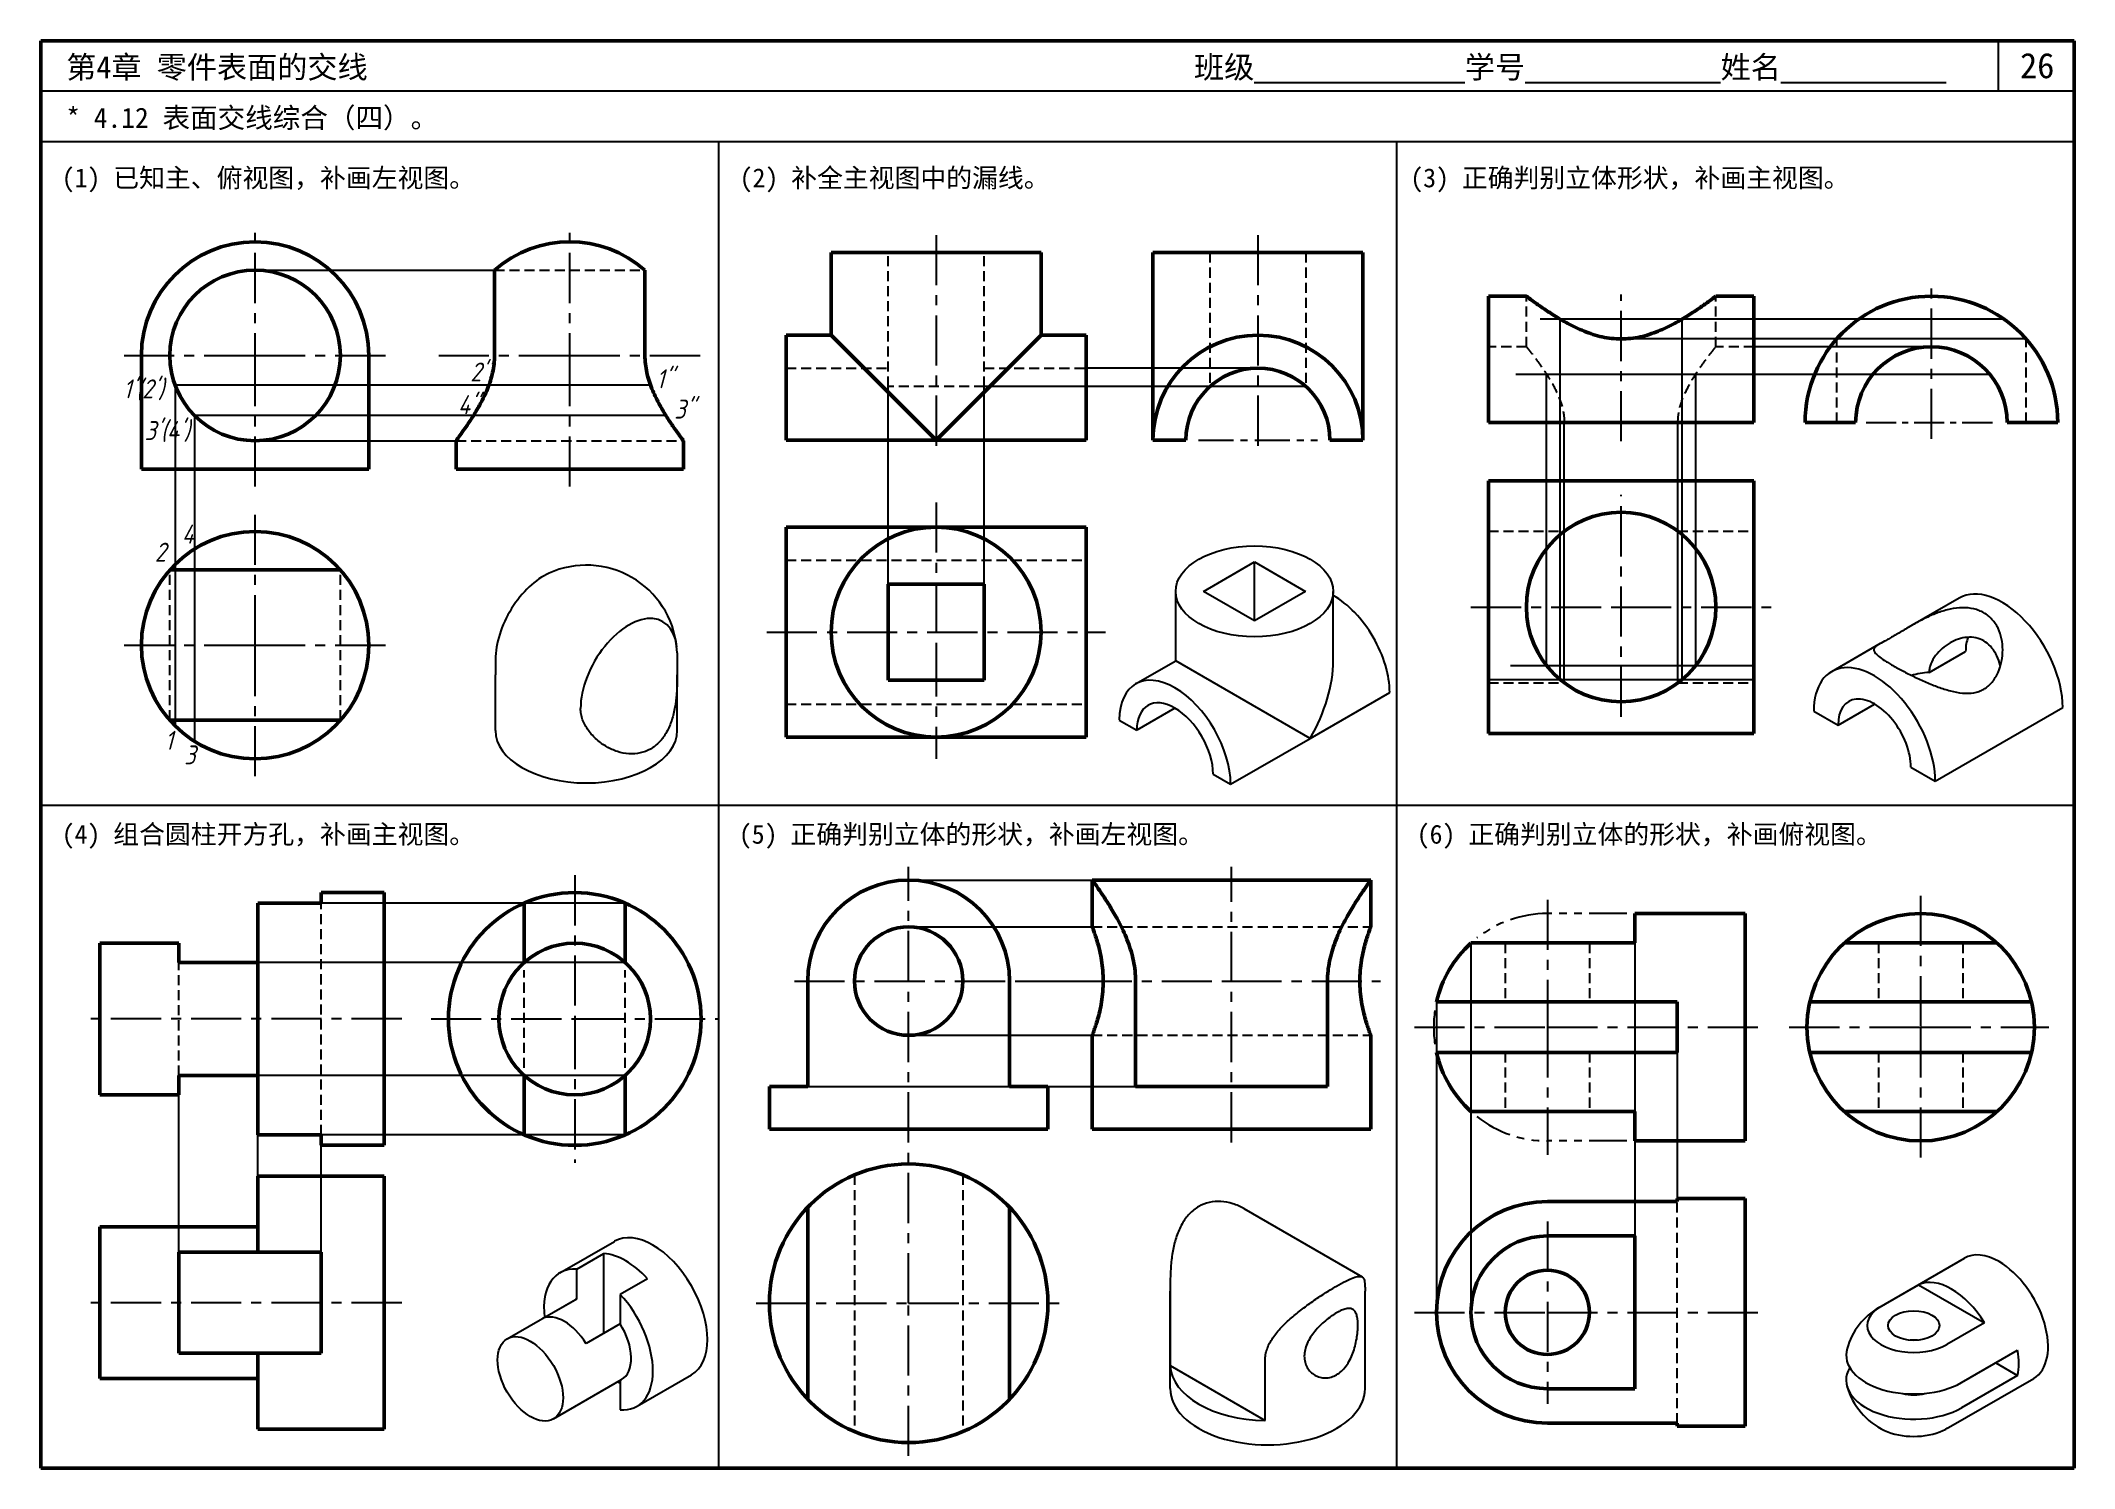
# Model space of a CAD drawing. Header units: millimetres. Extents: x 0 to 322, y 0 to 226.
import ezdxf

# ---------------------------------------------------------------- set-up
doc = ezdxf.new("R2010")
doc.units = ezdxf.units.MM
doc.header["$LTSCALE"] = 0.25
for name, pattern in [('CENTER', [50.8, 31.75, -6.35, 6.35, -6.35]), ('HIDDEN', [9.525, 6.35, -3.175]), ('PHANTOM', [63.5, 31.75, -6.35, 6.35, -6.35, 6.35, -6.35])]:
    doc.linetypes.add(name, pattern=pattern)
for name, color, linetype in [('三维示意层', 7, 'Continuous'), ('双点画线层', 7, 'PHANTOM'), ('点画线层', 7, 'CENTER'), ('答案', 1, 'Continuous'), ('虚线层', 7, 'HIDDEN'), ('辅助线层', 6, 'Continuous')]:
    doc.layers.add(name, color=color, linetype=linetype)
doc.layers.add('粗实线层', color=7, linetype='Continuous', lineweight=50)
doc.styles.get("Standard").update_dxf_attribs({"font": 'gbeitc.shx', "height": 4.5, "bigfont": 'gbcbig.shx'})
doc.styles.add('宋体', font='SimSun.ttf', dxfattribs={"height": 3.5})

msp = doc.modelspace()

# ---------------------------------------------------------------- linework, layer by layer
at = {"lineweight": 50}
for p, q in [((322, 226), (0, 226)), ((0, 226), (0, 0)), ((322, 0), (322, 226)), ((0, 0), (322, 0))]:
    msp.add_line(p, q, dxfattribs=at)
for p, q in [((310, 218), (310, 226)), ((322, 218), (0, 218)), ((322, 210), (0, 210)), ((107.33, 210), (107.33, 0)), ((214.67, 210), (214.67, 0)), ((78.77, 158.17), (88.77, 158.17)), ((0, 105), (322, 105))]:
    msp.add_line(p, q)
at = {"layer": '三维示意层'}
for p, q in [((184.13, 138.82), (192.19, 143.48)), ((192.19, 143.48), (200.25, 138.82)), ((192.19, 134.17), (192.19, 143.48)), ((179.72, 127.84), (179.72, 138.82)), ((192.19, 134.17), (184.13, 138.82)), ((200.25, 138.82), (192.19, 134.17)), ((204.66, 127.84), (204.66, 138.82)), ((303.76, 137.77), (296.06, 133.32)), ((291.25, 130.55), (283.56, 126.11)), ((299.02, 125.99), (304.79, 129.32)), ((71.99, 116.81), (71.99, 125.63)), ((100.79, 116.81), (100.79, 125.63)), ((173.36, 124.17), (179.72, 127.84)), ((201.01, 115.55), (179.72, 127.84)), ((201.01, 115.55), (213.61, 122.82)), ((179.6, 120.35), (173.55, 116.86)), ((280.74, 119.88), (284.59, 117.66)), ((284.59, 117.66), (290.36, 120.99)), ((299.98, 108.78), (320.17, 120.44)), ((170.78, 118.46), (173.55, 116.86)), ((188.41, 108.28), (201.01, 115.55)), ((185.64, 109.88), (188.41, 108.28)), ((296.13, 111), (299.98, 108.78)), ((190.49, 41.11), (209.23, 30.29)), ((82.22, 30.95), (90.84, 35.93)), ((84.87, 31.51), (89.18, 34)), ((89.18, 21.36), (89.18, 34)), ((291.09, 25.46), (304.59, 33.26)), ((84.87, 26.83), (84.87, 31.51)), ((96.08, 30.02), (91.77, 27.53)), ((291.37, 25.61), (297.34, 29.06)), ((297.34, 29.06), (307.77, 23.04)), ((73.87, 20.5), (84.66, 26.73)), ((79.48, 23.72), (84.87, 26.83)), ((91.77, 27.53), (91.77, 22.85)), ((178.83, 12.62), (178.83, 28.02)), ((178.84, 25.79), (178.84, 16.26)), ((209.7, 12.62), (209.7, 28.02)), ((91.77, 22.85), (86.38, 19.74)), ((307.77, 23.04), (301.8, 19.58)), ((178.84, 16.26), (193.88, 7.58)), ((193.88, 7.58), (193.88, 17.1)), ((304.15, 13.58), (313.01, 18.69)), ((309.56, 16.7), (313.01, 14.71)), ((81.19, 7.82), (91.98, 14.05)), ((91.77, 13.93), (91.77, 9.26)), ((94.42, 9.82), (103.04, 14.8)), ((302.07, 6.45), (315.57, 14.24)), ((313.01, 14.71), (304.15, 9.59))]:
    msp.add_line(p, q, dxfattribs=at)
for centre, radius, start, end in [((86.39, 128.57), 14.4, 5.895, 114.105), ((296.58, 15.96), 10.98, 120, 164.2068), ((296.58, 15.96), 10.98, 195.7932, 245.1238), ((296.58, 15.96), 10.98, 294.8762, 300)]:
    msp.add_arc(centre, radius, start, end, dxfattribs=at)
for centre, major_axis in [((192.19, 138.82), (12.47, 0)), ((296.58, 22.6), (4.07, 0)), ((77.53, 14.16), (-3.66, 6.34))]:
    msp.add_ellipse(centre, major_axis=major_axis, ratio=0.57735, dxfattribs=at)
for centre, major_axis, start_param, end_param in [((79.65, 132.46), (5.4, 9.35), 0.673352, 2.356194), ((310.56, 125.99), (6.8, -11.78), 0.785398, 3.141593), ((204.79, 127.91), (-6.23, 10.8), 3.926991, 5.512145), ((93.12, 124.68), (5.4, 9.35), 5.497787, 8.63938), ((310.56, 125.99), (4.08, -7.07), 3.546082, 3.926991), ((179.6, 113.37), (-6.23, 10.8), 3.926991, 7.068583), ((192.19, 120.64), (8.82, 15.27), 4.712389, 5.497787), ((290.36, 114.33), (6.8, -11.78), 0.785398, 3.926991), ((300.46, 120.16), (-10.2, 0), 4.854286, 5.140422), ((290.36, 114.33), (4.08, -7.07), 0.785398, 3.926991), ((179.6, 113.37), (-4.28, 7.4), 3.926991, 7.068583), ((86.39, 116.81), (14.4, 0), 3.141593, 6.283185), ((96.94, 25.37), (-6.1, 10.57), 3.141593, 6.283185), ((92.63, 22.88), (-6.1, 10.57), 5.086294, 5.90928), ((310.08, 23.75), (5.49, -9.51), 2.356194, 3.141593), ((310.08, 23.75), (5.49, -9.51), 0, 2.356194), ((88.32, 20.39), (-6.1, 10.57), 5.90928, 7.210521), ((302.56, 19.41), (5.49, -9.51), 1.61957, 3.092818), ((88.32, 20.39), (-3.66, 6.34), 6.227515, 6.283185), ((88.32, 20.39), (-6.1, 10.57), 2.767687, 5.086294), ((82.93, 17.27), (-3.66, 6.34), 4.768059, 6.227515), ((88.32, 20.39), (-3.66, 6.34), 3.141593, 4.768059), ((296.58, 22.6), (7.38, 0), 2.356194, 5.497787), ((296.58, 17.95), (-4.07, 0), 4.570489, 4.854289), ((194.27, 16.48), (-15.43, 0), 0.025333, 1.545463), ((296.58, 17.95), (-10.71, 0), 6.121315, 8.63938), ((305.44, 21.07), (5.49, -9.51), 0.561305, 1.009491), ((92.63, 22.88), (-6.1, 10.57), 2.214256, 2.256032), ((296.58, 13.96), (10.71, 0), 2.813404, 5.497787), ((194.27, 12.62), (-15.43, 0), 0, 3.141593), ((296.58, 13.96), (4.07, 0), 4.258197, 5.166581), ((296.58, 9.31), (-4.07, 0), 4.570489, 4.854289), ((296.58, 9.31), (-7.38, 0), 0.894157, 2.247436)]:
    msp.add_ellipse(centre, major_axis=major_axis, ratio=0.57735, start_param=start_param, end_param=end_param, dxfattribs=at)
for points, knots in [([(293.25, 131.67), (293.49, 131.81), (293.74, 131.96), (294.27, 132.27), (294.55, 132.43), (295.41, 132.94), (296.01, 133.3), (297.26, 134), (297.9, 134.34), (299.19, 134.96), (299.83, 135.23), (301.07, 135.68), (301.71, 135.87), (303, 136.15), (303.65, 136.23), (304.91, 136.24), (305.52, 136.18), (306.38, 135.98), (306.66, 135.89), (307.18, 135.68), (307.43, 135.56), (307.91, 135.29), (308.14, 135.13), (308.57, 134.79), (308.77, 134.6), (309.34, 133.98), (309.66, 133.5), (310.17, 132.46), (310.36, 131.9), (310.6, 130.74), (310.66, 130.15), (310.66, 128.98), (310.6, 128.37), (310.35, 127.15), (310.17, 126.55), (309.66, 125.42), (309.35, 124.89), (308.78, 124.22), (308.58, 124.01), (308.14, 123.64), (307.91, 123.48), (307.43, 123.2), (307.17, 123.08), (306.64, 122.89), (306.37, 122.82), (305.51, 122.68), (304.91, 122.67), (303.66, 122.79), (303.02, 122.92), (301.73, 123.25), (301.08, 123.46), (299.85, 123.9), (299.2, 124.16), (297.92, 124.71), (297.27, 125.01), (296.01, 125.62), (295.4, 125.93), (294.54, 126.38), (294.26, 126.53), (293.73, 126.82), (293.48, 126.96), (293.01, 127.24), (292.78, 127.37), (292.35, 127.63), (292.15, 127.76), (291.58, 128.13), (291.26, 128.36), (290.75, 128.78), (290.56, 128.96), (290.31, 129.29), (290.26, 129.44), (290.26, 129.71), (290.32, 129.84), (290.56, 130.11), (290.75, 130.24), (291.25, 130.55), (291.57, 130.73), (292.14, 131.04), (292.34, 131.15), (292.77, 131.4), (293, 131.53), (293.25, 131.67)], [0, 0, 0, 0, 1.510851, 1.510851, 3.021702, 3.021702, 6.043403, 6.043403, 9.065105, 9.065105, 12.086806, 12.086806, 15.044952, 15.044952, 18.003098, 18.003098, 20.961244, 20.961244, 22.440317, 22.440317, 23.91939, 23.91939, 25.398463, 25.398463, 26.877536, 26.877536, 29.835682, 29.835682, 32.793828, 32.793828, 35.751974, 35.751974, 38.773676, 38.773676, 41.795378, 41.795378, 44.817079, 44.817079, 46.32793, 46.32793, 47.838781, 47.838781, 49.349632, 49.349632, 50.860482, 50.860482, 53.882184, 53.882184, 56.903886, 56.903886, 59.925587, 59.925587, 62.883733, 62.883733, 65.841879, 65.841879, 68.800025, 68.800025, 70.279098, 70.279098, 71.758171, 71.758171, 73.237244, 73.237244, 74.716317, 74.716317, 77.674463, 77.674463, 80.632609, 80.632609, 83.590755, 83.590755, 86.612457, 86.612457, 89.634158, 89.634158, 92.65586, 92.65586, 94.166711, 94.166711, 95.677562, 95.677562, 95.677562, 95.677562]), ([(100.76, 129.09), (100.76, 128.79), (100.76, 128.48), (100.77, 127.83), (100.77, 127.49), (100.79, 126.43), (100.79, 125.69), (100.78, 124.18), (100.75, 123.41), (100.63, 121.9), (100.55, 121.16), (100.3, 119.79), (100.14, 119.1), (99.7, 117.77), (99.43, 117.14), (98.78, 115.97), (98.4, 115.44), (97.55, 114.54), (97.07, 114.16), (96.07, 113.58), (95.52, 113.37), (94.36, 113.11), (93.75, 113.07), (92.53, 113.15), (91.91, 113.28), (90.72, 113.66), (90.15, 113.93), (89.08, 114.54), (88.55, 114.92), (87.56, 115.79), (87.11, 116.29), (86.34, 117.34), (86.03, 117.91), (85.71, 118.79), (85.62, 119.08), (85.51, 119.68), (85.49, 119.98), (85.49, 120.27)], [0, 0, 0, 0, 1.359766, 1.359766, 2.719531, 2.719531, 5.439063, 5.439063, 8.158594, 8.158594, 10.878126, 10.878126, 13.540457, 13.540457, 16.202789, 16.202789, 18.86512, 18.86512, 21.527451, 21.527451, 24.189783, 24.189783, 26.852114, 26.852114, 29.514446, 29.514446, 32.176777, 32.176777, 34.896308, 34.896308, 37.61584, 37.61584, 40.335371, 40.335371, 41.695137, 41.695137, 43.054903, 43.054903, 43.054903, 43.054903]), ([(310.29, 126.99), (310.24, 127.16), (310.2, 127.33), (310, 128), (309.81, 128.49), (309.33, 129.38), (309.05, 129.78), (308.41, 130.48), (308.05, 130.76), (307.29, 131.21), (306.87, 131.37), (305.98, 131.56), (305.51, 131.58), (304.57, 131.51), (304.1, 131.41), (303.18, 131.1), (302.74, 130.9), (301.9, 130.41), (301.48, 130.12), (300.7, 129.44), (300.34, 129.06), (299.72, 128.24), (299.46, 127.8), (299.2, 127.13), (299.13, 126.9), (299.04, 126.44), (299.02, 126.22), (299.02, 125.99)], [11.441795, 11.441795, 11.441795, 11.441795, 12.227866, 12.227866, 14.612209, 14.612209, 16.996552, 16.996552, 19.380895, 19.380895, 21.765238, 21.765238, 24.149581, 24.149581, 26.533924, 26.533924, 28.918266, 28.918266, 31.379147, 31.379147, 33.840028, 33.840028, 36.300909, 36.300909, 37.531349, 37.531349, 38.761789, 38.761789, 38.761789, 38.761789]), ([(72.02, 128.05), (72.02, 127.75), (72.02, 127.47), (72.01, 126.94), (72, 126.7), (71.99, 126.16), (71.99, 125.88), (71.99, 125.63)], [-43.054903, -43.054903, -43.054903, -43.054903, -41.695137, -41.695137, -40.335371, -40.335371, -38.455104, -38.455104, -38.455104, -38.455104]), ([(190.49, 41.11), (190.49, 41.11), (190.49, 41.11), (189.95, 41.42), (189.36, 41.69), (188.14, 42.08), (187.51, 42.2), (186.26, 42.28), (185.63, 42.24), (184.44, 41.97), (183.87, 41.74), (182.84, 41.14), (182.34, 40.76), (181.45, 39.83), (181.06, 39.28), (180.37, 38.08), (180.09, 37.43), (179.62, 36.06), (179.44, 35.35), (179.17, 33.94), (179.06, 33.18), (178.92, 31.63), (178.88, 30.84), (178.84, 29.28), (178.83, 28.51), (178.84, 27.43), (178.84, 27.08), (178.84, 26.41), (178.84, 26.09), (178.84, 25.79)], [10.436198, 10.436198, 10.436198, 10.436198, 10.436201, 10.436201, 13.000116, 13.000116, 15.564031, 15.564031, 18.127947, 18.127947, 20.691862, 20.691862, 23.255777, 23.255777, 25.819692, 25.819692, 28.383607, 28.383607, 30.947523, 30.947523, 33.556573, 33.556573, 36.165623, 36.165623, 38.774673, 38.774673, 40.079198, 40.079198, 41.383724, 41.383724, 41.383724, 41.383724]), ([(193.88, 17.1), (193.88, 17.41), (193.9, 17.71), (194.01, 18.32), (194.09, 18.62), (194.41, 19.52), (194.72, 20.11), (195.49, 21.24), (195.95, 21.79), (196.95, 22.85), (197.5, 23.35), (198.58, 24.3), (199.17, 24.77), (200.39, 25.7), (201.02, 26.16), (202.28, 27.03), (202.9, 27.44), (204.09, 28.2), (204.66, 28.54), (205.7, 29.14), (206.19, 29.41), (207.08, 29.86), (207.48, 30.03), (208.16, 30.28), (208.45, 30.36), (208.91, 30.4), (209.09, 30.37), (209.37, 30.21), (209.47, 30.07), (209.61, 29.68), (209.65, 29.42), (209.69, 28.79), (209.7, 28.43), (209.7, 28.02)], [-41.383724, -41.383724, -41.383724, -41.383724, -40.079198, -40.079198, -38.774673, -38.774673, -36.165623, -36.165623, -33.556573, -33.556573, -30.947523, -30.947523, -28.383607, -28.383607, -25.819692, -25.819692, -23.255777, -23.255777, -20.691862, -20.691862, -18.127947, -18.127947, -15.564031, -15.564031, -13.000116, -13.000116, -10.436201, -10.436201, -7.827151, -7.827151, -5.2181, -5.2181, -2.876144, -2.876144, -2.876144, -2.876144]), ([(208.56, 22.66), (208.56, 22.35), (208.55, 22), (208.48, 21.28), (208.44, 20.9), (208.3, 20.12), (208.22, 19.73), (208.01, 18.95), (207.89, 18.58), (207.63, 17.87), (207.47, 17.51), (207.11, 16.83), (206.91, 16.5), (206.47, 15.9), (206.22, 15.63), (205.72, 15.16), (205.45, 14.97), (204.91, 14.66), (204.62, 14.53), (204.03, 14.36), (203.72, 14.32), (203.12, 14.31), (202.83, 14.35), (202.26, 14.51), (202, 14.62), (201.52, 14.9), (201.29, 15.07), (200.87, 15.48), (200.68, 15.72), (200.38, 16.25), (200.27, 16.53), (200.11, 17.13), (200.08, 17.45), (200.08, 18.07), (200.11, 18.4), (200.27, 19.07), (200.38, 19.41), (200.68, 20.09), (200.87, 20.43), (201.29, 21.08), (201.52, 21.39), (202, 21.98), (202.26, 22.27), (202.83, 22.84), (203.12, 23.11), (203.72, 23.62), (204.03, 23.85), (204.62, 24.27), (204.91, 24.46), (205.45, 24.77), (205.72, 24.9), (206.22, 25.12), (206.47, 25.2), (206.91, 25.29), (207.11, 25.31), (207.47, 25.28), (207.63, 25.23), (207.89, 25.07), (208.01, 24.96), (208.22, 24.67), (208.3, 24.49), (208.44, 24.06), (208.48, 23.81), (208.55, 23.27), (208.56, 22.97), (208.56, 22.66)], [0, 0, 0, 0, 1.334402, 1.334402, 2.668804, 2.668804, 4.003205, 4.003205, 5.337607, 5.337607, 6.670814, 6.670814, 8.004021, 8.004021, 9.337228, 9.337228, 10.670435, 10.670435, 12.003641, 12.003641, 13.336848, 13.336848, 14.670055, 14.670055, 16.003262, 16.003262, 17.337664, 17.337664, 18.672065, 18.672065, 20.006467, 20.006467, 21.340869, 21.340869, 22.675271, 22.675271, 24.009673, 24.009673, 25.344075, 25.344075, 26.678476, 26.678476, 28.011683, 28.011683, 29.34489, 29.34489, 30.678097, 30.678097, 32.011304, 32.011304, 33.34451, 33.34451, 34.677717, 34.677717, 36.010924, 36.010924, 37.344131, 37.344131, 38.678533, 38.678533, 40.012935, 40.012935, 41.347336, 41.347336, 42.681738, 42.681738, 42.681738, 42.681738])]:
    msp.add_open_spline(points, degree=3, knots=knots, dxfattribs=at)
at = {"layer": '双点画线层', "ltscale": 0.75}
for p, q in [((251.16, 87.82), (238.56, 87.82)), ((251.16, 51.82), (238.56, 51.82))]:
    msp.add_line(p, q, dxfattribs=at)
for start, end in [(90, 128.2571), (171.5406, 188.5135), (231.7429, 270)]:
    msp.add_arc((238.56, 69.82), 18, start, end, dxfattribs=at)
at = {"layer": '点画线层'}
for p, q in [((33.95, 171.76), (33.95, 196.92)), ((83.77, 171.76), (83.77, 196.92)), ((141.78, 195.22), (141.78, 160.31)), ((192.74, 195.22), (192.74, 160.31)), ((299.37, 162.96), (299.37, 188.1)), ((13.2, 176.17), (33.95, 176.17)), ((33.95, 176.17), (54.7, 176.17)), ((33.95, 155.42), (33.95, 176.17)), ((63.02, 176.17), (83.77, 176.17)), ((83.77, 176.17), (104.52, 176.17)), ((83.77, 155.42), (83.77, 176.17)), ((141.78, 152.89), (141.78, 130.1)), ((250.24, 118.96), (250.24, 154.08)), ((33.95, 130.31), (33.95, 151.06)), ((226.46, 136.34), (250.24, 136.34)), ((250.24, 136.34), (274.02, 136.34)), ((114.98, 132.37), (168.59, 132.37)), ((13.2, 130.31), (33.95, 130.31)), ((33.95, 130.31), (54.7, 130.31)), ((33.95, 109.56), (33.95, 130.31)), ((141.78, 130.1), (141.78, 112.34)), ((84.56, 93.88), (84.56, 71.13)), ((137.43, 77.13), (137.43, 95.21)), ((188.55, 51.6), (188.55, 95.21)), ((297.67, 90.63), (297.67, 69.82)), ((238.56, 90.01), (238.56, 69.82)), ((119.35, 77.13), (155.52, 77.13)), ((137.43, 51.6), (137.43, 77.13)), ((57.16, 71.13), (6.56, 71.13)), ((61.81, 71.13), (84.56, 71.13)), ((84.56, 71.13), (107.31, 71.13)), ((84.56, 71.13), (84.56, 48.38)), ((217.51, 69.82), (238.56, 69.82)), ((238.56, 69.82), (272.52, 69.82)), ((238.56, 69.82), (238.56, 49.62)), ((276.87, 69.82), (297.67, 69.82)), ((297.67, 69.82), (297.67, 49.22)), ((297.67, 69.82), (317.95, 69.82)), ((137.43, 26.13), (137.43, 50.28)), ((238.56, 39.08), (238.56, 10.21)), ((57.16, 26.22), (6.56, 26.22)), ((113.28, 26.13), (137.43, 26.13)), ((137.43, 1.98), (137.43, 26.13)), ((137.43, 26.13), (161.58, 26.13)), ((217.51, 24.69), (238.56, 24.69)), ((238.56, 24.69), (272.52, 24.69))]:
    msp.add_line(p, q, dxfattribs=at)
at = {"layer": '点画线层', "ltscale": 0.6}
msp.add_line((289.02, 165.55), (309.72, 165.55), dxfattribs=at)
at = {"layer": '点画线层', "ltscale": 0.7}
msp.add_line((183.33, 162.76), (202.16, 162.76), dxfattribs=at)
at = {"layer": '答案', "linetype": 'HIDDEN'}
for p, q in [((134.18, 171.26), (134.18, 192.45)), ((149.38, 171.26), (149.38, 192.45)), ((71.86, 189.67), (95.67, 189.67)), ((235.24, 177.55), (235.24, 185.55)), ((265.24, 177.55), (265.24, 185.55)), ((235.24, 177.55), (229.24, 177.55)), ((271.24, 177.55), (265.24, 177.55)), ((118.03, 174.16), (134.18, 174.16)), ((149.38, 174.16), (165.53, 174.16)), ((149.38, 171.26), (134.18, 171.26)), ((65.77, 162.67), (101.77, 162.67)), ((44.39, 52.8), (44.39, 89.46)), ((166.5, 85.71), (210.6, 85.71)), ((21.89, 62.19), (21.89, 80.08)), ((166.5, 68.56), (210.6, 68.56)), ((259.11, 7.14), (259.11, 42.24))]:
    msp.add_line(p, q, dxfattribs=at)
at = {"layer": '答案', "lineweight": 50}
for p, q in [((71.86, 189.67), (71.86, 176.17)), ((95.67, 176.17), (95.67, 189.67)), ((229.24, 165.55), (229.24, 185.55)), ((235.24, 185.55), (229.24, 185.55)), ((271.24, 185.55), (265.24, 185.55)), ((271.24, 165.55), (271.24, 185.55)), ((141.78, 162.76), (125.16, 179.39)), ((158.41, 179.39), (141.78, 162.76)), ((229.24, 165.55), (271.24, 165.55)), ((65.77, 158.17), (65.77, 162.67)), ((101.77, 158.17), (101.77, 162.67)), ((65.77, 158.17), (101.77, 158.17)), ((54.39, 91.13), (44.39, 91.13)), ((44.39, 89.46), (44.39, 91.13)), ((54.39, 51.13), (54.39, 91.13)), ((166.5, 85.71), (166.5, 93.11)), ((166.5, 93.11), (210.6, 93.11)), ((210.6, 85.71), (210.6, 93.11)), ((34.39, 52.8), (34.39, 89.46)), ((44.39, 89.46), (34.39, 89.46)), ((9.39, 59.13), (9.39, 83.13)), ((21.89, 83.13), (9.39, 83.13)), ((21.89, 80.08), (21.89, 83.13)), ((34.39, 80.08), (21.89, 80.08)), ((173.36, 77.13), (173.36, 60.46)), ((203.75, 60.46), (203.75, 77.13)), ((166.5, 53.7), (166.5, 68.56)), ((210.6, 53.7), (210.6, 68.56)), ((34.39, 62.19), (21.89, 62.19)), ((21.89, 62.19), (21.89, 59.13)), ((21.89, 59.13), (9.39, 59.13)), ((173.36, 60.46), (203.75, 60.46)), ((44.39, 52.8), (34.39, 52.8)), ((44.39, 52.8), (44.39, 51.13)), ((54.39, 51.13), (44.39, 51.13)), ((238.56, 42.24), (259.11, 42.24)), ((269.86, 42.69), (259.11, 42.69)), ((259.11, 42.69), (259.11, 42.24)), ((238.56, 36.78), (252.42, 36.78)), ((252.42, 12.59), (252.42, 36.78)), ((238.56, 12.59), (252.42, 12.59)), ((238.56, 7.14), (259.11, 7.14)), ((259.11, 7.14), (259.11, 6.69)), ((259.11, 6.69), (269.86, 6.69))]:
    msp.add_line(p, q, dxfattribs=at)
at = {"layer": '答案', "linetype": 'CENTER'}
for p, q in [((250.24, 162.59), (250.24, 185.83)), ((164.81, 77.13), (188.55, 77.13)), ((188.55, 77.13), (212.13, 77.13))]:
    msp.add_line(p, q, dxfattribs=at)
at = {"layer": '答案', "lineweight": 50}
for centre, radius, start, end in [((83.77, 176.17), 18, 48.5904, 131.4096), ((238.56, 24.69), 17.55, 90, 270), ((238.56, 24.69), 12.09, 90, 270)]:
    msp.add_arc(centre, radius, start, end, dxfattribs=at)
for points, knots in [([(265.24, 185.55), (265.24, 185.55), (265.22, 185.53), (265.12, 185.45), (265.04, 185.4), (264.74, 185.17), (264.44, 184.95), (263.66, 184.39), (263.18, 184.05), (262.09, 183.3), (261.49, 182.9), (260.2, 182.1), (259.47, 181.66), (257.87, 180.8), (257.01, 180.38), (255.19, 179.65), (254.23, 179.33), (252.75, 179), (252.25, 178.92), (251.25, 178.81), (250.75, 178.78), (249.74, 178.78), (249.23, 178.81), (248.23, 178.92), (247.73, 179), (246.26, 179.33), (245.3, 179.65), (243.48, 180.38), (242.61, 180.8), (241.02, 181.66), (240.29, 182.1), (239, 182.9), (238.39, 183.3), (237.3, 184.05), (236.82, 184.39), (236.04, 184.95), (235.74, 185.17), (235.44, 185.4), (235.37, 185.45), (235.27, 185.53), (235.24, 185.55), (235.24, 185.55)], [23.91939, 23.91939, 23.91939, 23.91939, 25.398463, 25.398463, 26.877536, 26.877536, 29.835682, 29.835682, 32.793828, 32.793828, 35.751974, 35.751974, 38.773676, 38.773676, 41.795378, 41.795378, 44.817079, 44.817079, 46.32793, 46.32793, 47.838781, 47.838781, 49.349632, 49.349632, 50.860482, 50.860482, 53.882184, 53.882184, 56.903886, 56.903886, 59.925587, 59.925587, 62.883733, 62.883733, 65.841879, 65.841879, 68.800025, 68.800025, 70.279098, 70.279098, 71.758171, 71.758171, 71.758171, 71.758171]), ([(71.86, 176.17), (71.86, 175.71), (71.83, 175.26), (71.73, 174.36), (71.66, 173.91), (71.36, 172.58), (71.08, 171.72), (70.41, 170.08), (70.04, 169.3), (69.26, 167.87), (68.87, 167.21), (68.15, 166.05), (67.78, 165.5), (67.12, 164.52), (66.81, 164.09), (66.3, 163.39), (66.1, 163.12), (65.83, 162.76), (65.77, 162.67), (65.77, 162.67)], [-43.054903, -43.054903, -43.054903, -43.054903, -41.695137, -41.695137, -40.335371, -40.335371, -37.61584, -37.61584, -34.896308, -34.896308, -32.176777, -32.176777, -29.514446, -29.514446, -26.852114, -26.852114, -24.189783, -24.189783, -21.527451, -21.527451, -21.527451, -21.527451]), ([(101.77, 162.67), (101.77, 162.67), (101.7, 162.76), (101.43, 163.12), (101.23, 163.39), (100.72, 164.09), (100.42, 164.52), (99.75, 165.5), (99.38, 166.05), (98.66, 167.21), (98.27, 167.87), (97.5, 169.3), (97.12, 170.08), (96.45, 171.72), (96.17, 172.58), (95.88, 173.91), (95.8, 174.36), (95.7, 175.26), (95.67, 175.71), (95.67, 176.17)], [21.527451, 21.527451, 21.527451, 21.527451, 24.189783, 24.189783, 26.852114, 26.852114, 29.514446, 29.514446, 32.176777, 32.176777, 34.896308, 34.896308, 37.61584, 37.61584, 40.335371, 40.335371, 41.695137, 41.695137, 43.054903, 43.054903, 43.054903, 43.054903]), ([(166.5, 93.11), (166.5, 93.11), (166.52, 93.09), (166.6, 92.98), (166.66, 92.9), (166.89, 92.58), (167.12, 92.26), (167.69, 91.43), (168.04, 90.92), (168.8, 89.76), (169.21, 89.11), (170.04, 87.74), (170.48, 86.96), (171.34, 85.25), (171.77, 84.33), (172.5, 82.39), (172.82, 81.37), (173.14, 79.79), (173.22, 79.26), (173.33, 78.2), (173.36, 77.66), (173.36, 77.13)], [25.347531, 25.347531, 25.347531, 25.347531, 26.917929, 26.917929, 28.488327, 28.488327, 31.629123, 31.629123, 34.769919, 34.769919, 37.910715, 37.910715, 41.106802, 41.106802, 44.302888, 44.302888, 47.498975, 47.498975, 49.097018, 49.097018, 50.695061, 50.695061, 50.695061, 50.695061]), ([(203.75, 77.13), (203.75, 77.66), (203.77, 78.2), (203.89, 79.26), (203.97, 79.79), (204.29, 81.37), (204.61, 82.39), (205.34, 84.33), (205.77, 85.25), (206.63, 86.96), (207.07, 87.74), (207.9, 89.11), (208.31, 89.76), (209.07, 90.92), (209.42, 91.43), (209.99, 92.26), (210.22, 92.58), (210.45, 92.9), (210.51, 92.98), (210.59, 93.09), (210.6, 93.11), (210.6, 93.11)], [-50.695061, -50.695061, -50.695061, -50.695061, -49.097018, -49.097018, -47.498975, -47.498975, -44.302888, -44.302888, -41.106802, -41.106802, -37.910715, -37.910715, -34.769919, -34.769919, -31.629123, -31.629123, -28.488327, -28.488327, -26.917929, -26.917929, -25.347531, -25.347531, -25.347531, -25.347531]), ([(166.5, 85.71), (166.5, 85.71), (166.53, 85.65), (166.61, 85.43), (166.67, 85.27), (166.83, 84.83), (166.93, 84.55), (167.14, 83.93), (167.25, 83.57), (167.46, 82.82), (167.58, 82.39), (167.79, 81.46), (167.89, 80.96), (168.06, 79.9), (168.13, 79.35), (168.22, 78.24), (168.24, 77.68), (168.24, 76.59), (168.22, 76.02), (168.13, 74.91), (168.06, 74.36), (167.89, 73.31), (167.79, 72.8), (167.58, 71.87), (167.46, 71.45), (167.25, 70.69), (167.14, 70.34), (166.93, 69.71), (166.83, 69.44), (166.67, 69), (166.61, 68.83), (166.53, 68.61), (166.5, 68.56), (166.5, 68.56)], [13.071282, 13.071282, 13.071282, 13.071282, 14.704461, 14.704461, 16.337639, 16.337639, 17.970817, 17.970817, 19.603996, 19.603996, 21.238638, 21.238638, 22.87328, 22.87328, 24.507922, 24.507922, 26.142565, 26.142565, 27.777207, 27.777207, 29.411849, 29.411849, 31.046491, 31.046491, 32.681134, 32.681134, 34.314312, 34.314312, 35.94749, 35.94749, 37.580669, 37.580669, 39.213847, 39.213847, 39.213847, 39.213847]), ([(210.6, 68.56), (210.6, 68.56), (210.58, 68.61), (210.5, 68.83), (210.44, 69), (210.28, 69.44), (210.18, 69.71), (209.97, 70.34), (209.86, 70.69), (209.65, 71.45), (209.53, 71.87), (209.32, 72.8), (209.22, 73.31), (209.05, 74.36), (208.98, 74.91), (208.89, 76.02), (208.87, 76.59), (208.87, 77.68), (208.89, 78.24), (208.98, 79.35), (209.05, 79.9), (209.22, 80.96), (209.32, 81.46), (209.53, 82.39), (209.65, 82.82), (209.86, 83.57), (209.97, 83.93), (210.18, 84.55), (210.28, 84.83), (210.44, 85.27), (210.5, 85.43), (210.58, 85.65), (210.6, 85.71), (210.6, 85.71)], [13.071282, 13.071282, 13.071282, 13.071282, 14.704461, 14.704461, 16.337639, 16.337639, 17.970817, 17.970817, 19.603996, 19.603996, 21.238638, 21.238638, 22.87328, 22.87328, 24.507922, 24.507922, 26.142565, 26.142565, 27.777207, 27.777207, 29.411849, 29.411849, 31.046491, 31.046491, 32.681134, 32.681134, 34.314312, 34.314312, 35.94749, 35.94749, 37.580669, 37.580669, 39.213847, 39.213847, 39.213847, 39.213847])]:
    msp.add_open_spline(points, degree=3, knots=knots, dxfattribs=at)
at = {"layer": '答案', "linetype": 'HIDDEN'}
for points, knots in [([(235.24, 177.55), (235.24, 177.55), (235.31, 177.47), (235.56, 177.14), (235.76, 176.9), (236.24, 176.27), (236.54, 175.89), (237.18, 175.02), (237.53, 174.54), (238.23, 173.51), (238.62, 172.93), (239.38, 171.65), (239.76, 170.97), (240.43, 169.52), (240.72, 168.76), (241.02, 167.57), (241.11, 167.17), (241.21, 166.37), (241.24, 165.96), (241.24, 165.55)], [-19.380895, -19.380895, -19.380895, -19.380895, -16.996552, -16.996552, -14.612209, -14.612209, -12.227866, -12.227866, -9.843523, -9.843523, -7.382642, -7.382642, -4.921761, -4.921761, -2.460881, -2.460881, -1.23044, -1.23044, 0, 0, 0, 0]), ([(259.24, 165.55), (259.24, 165.96), (259.27, 166.37), (259.38, 167.17), (259.46, 167.57), (259.77, 168.76), (260.06, 169.52), (260.73, 170.97), (261.11, 171.65), (261.87, 172.93), (262.25, 173.51), (262.96, 174.54), (263.31, 175.02), (263.95, 175.89), (264.24, 176.27), (264.73, 176.9), (264.92, 177.14), (265.18, 177.47), (265.24, 177.55), (265.24, 177.55)], [0, 0, 0, 0, 1.23044, 1.23044, 2.460881, 2.460881, 4.921761, 4.921761, 7.382642, 7.382642, 9.843523, 9.843523, 12.227866, 12.227866, 14.612209, 14.612209, 16.996552, 16.996552, 19.380895, 19.380895, 19.380895, 19.380895])]:
    msp.add_open_spline(points, degree=3, knots=knots, dxfattribs=at)
at = {"layer": '粗实线层'}
for p, q in [((125.16, 192.45), (158.41, 192.45)), ((125.16, 179.39), (125.16, 192.45)), ((158.41, 179.39), (158.41, 192.45)), ((176.12, 162.76), (176.12, 192.45)), ((176.12, 192.45), (209.37, 192.45)), ((209.37, 162.76), (209.37, 192.45)), ((118.03, 179.39), (118.03, 162.76)), ((118.03, 179.39), (125.16, 179.39)), ((158.41, 179.39), (165.53, 179.39)), ((165.53, 179.39), (165.53, 162.76)), ((15.95, 158.17), (15.95, 176.17)), ((51.95, 158.17), (51.95, 176.17)), ((279.37, 165.55), (287.37, 165.55)), ((311.37, 165.55), (319.37, 165.55)), ((118.03, 162.76), (165.53, 162.76)), ((176.12, 162.76), (181.34, 162.76)), ((204.14, 162.76), (209.37, 162.76)), ((15.95, 158.17), (51.95, 158.17)), ((229.24, 116.34), (229.24, 156.34)), ((229.24, 156.34), (271.24, 156.34)), ((271.24, 116.34), (271.24, 156.34)), ((118.03, 148.99), (118.03, 115.74)), ((118.03, 148.99), (165.53, 148.99)), ((165.53, 148.99), (165.53, 115.74)), ((20.45, 142.22), (47.45, 142.22)), ((134.18, 139.97), (134.18, 124.77)), ((134.18, 139.97), (149.38, 139.97)), ((149.38, 139.97), (149.38, 124.77)), ((134.18, 124.77), (149.38, 124.77)), ((20.45, 118.41), (47.45, 118.41)), ((229.24, 116.34), (271.24, 116.34)), ((118.03, 115.74), (165.53, 115.74)), ((76.56, 89.46), (76.56, 80.08)), ((92.56, 89.46), (92.56, 80.08)), ((269.86, 87.82), (252.42, 87.82)), ((252.42, 87.82), (252.42, 83.16)), ((269.86, 87.82), (269.86, 51.82)), ((252.42, 83.16), (226.47, 83.16)), ((285.57, 83.16), (309.76, 83.16)), ((121.45, 60.46), (121.45, 77.13)), ((153.42, 77.13), (153.42, 60.46)), ((259.11, 73.82), (221.01, 73.82)), ((259.11, 73.82), (259.11, 65.82)), ((280.12, 73.82), (315.22, 73.82)), ((259.11, 65.82), (221.01, 65.82)), ((280.12, 65.82), (315.22, 65.82)), ((76.56, 62.19), (76.56, 52.8)), ((92.56, 62.19), (92.56, 52.8)), ((115.38, 60.46), (121.45, 60.46)), ((115.38, 53.7), (115.38, 60.46)), ((153.42, 60.46), (159.48, 60.46)), ((159.48, 53.7), (159.48, 60.46)), ((252.42, 56.49), (226.47, 56.49)), ((252.42, 56.49), (252.42, 51.82)), ((285.57, 56.49), (309.76, 56.49)), ((115.38, 53.7), (159.48, 53.7)), ((166.5, 53.7), (210.6, 53.7)), ((252.42, 51.82), (269.86, 51.82)), ((34.39, 34.22), (34.39, 46.23)), ((54.39, 46.23), (34.39, 46.23)), ((54.39, 6.22), (54.39, 46.23)), ((269.86, 42.69), (269.86, 6.69)), ((121.45, 41.32), (121.45, 10.93)), ((153.42, 41.32), (153.42, 10.93)), ((9.39, 14.22), (9.39, 38.22)), ((34.39, 38.22), (9.39, 38.22)), ((44.39, 34.22), (21.89, 34.22)), ((21.89, 18.22), (21.89, 34.22)), ((44.39, 18.22), (44.39, 34.22)), ((44.39, 18.22), (21.89, 18.22)), ((34.39, 6.22), (34.39, 18.22)), ((34.39, 14.22), (9.39, 14.22)), ((54.39, 6.22), (34.39, 6.22))]:
    msp.add_line(p, q, dxfattribs=at)
for centre, radius in [((33.95, 176.17), 13.5), ((33.95, 130.31), 18), ((141.78, 132.37), 16.62), ((250.24, 136.34), 15), ((84.56, 71.13), 20), ((297.67, 69.82), 18), ((137.43, 77.13), 8.58), ((84.56, 71.13), 12), ((137.43, 26.13), 22.05), ((238.56, 24.69), 6.67)]:
    msp.add_circle(centre, radius, dxfattribs=at)
for centre, radius, start, end in [((33.95, 176.17), 18, 0, 180), ((299.37, 165.55), 20, 0, 180), ((192.74, 162.76), 16.62, 0, 180), ((299.37, 165.55), 12, 0, 180), ((192.74, 162.76), 11.4, 0, 180), ((137.43, 77.13), 15.98, 0, 180), ((238.56, 69.82), 18, 132.2054, 167.1604), ((238.56, 69.82), 18, 192.8396, 227.7946)]:
    msp.add_arc(centre, radius, start, end, dxfattribs=at)
at = {"layer": '虚线层'}
for p, q in [((185.14, 192.45), (185.14, 171.26)), ((200.34, 192.45), (200.34, 171.26)), ((284.37, 165.55), (284.37, 178.78)), ((314.37, 165.55), (314.37, 178.78)), ((229.24, 148.34), (241.24, 148.34)), ((259.24, 148.34), (271.24, 148.34)), ((20.45, 118.41), (20.45, 142.22)), ((47.45, 118.41), (47.45, 142.22)), ((118.03, 143.77), (165.53, 143.77)), ((229.24, 124.34), (241.24, 124.34)), ((259.24, 124.34), (271.24, 124.34)), ((118.03, 120.97), (165.53, 120.97)), ((231.89, 83.16), (231.89, 73.82)), ((245.23, 83.16), (245.23, 73.82)), ((291, 83.16), (291, 73.82)), ((304.33, 83.16), (304.33, 73.82)), ((76.56, 63.39), (76.56, 78.88)), ((92.56, 63.39), (92.56, 78.88)), ((231.89, 65.82), (231.89, 56.49)), ((245.23, 65.82), (245.23, 56.49)), ((291, 65.82), (291, 56.49)), ((304.33, 65.82), (304.33, 56.49)), ((128.86, 46.44), (128.86, 5.81)), ((146.01, 46.44), (146.01, 5.81))]:
    msp.add_line(p, q, dxfattribs=at)
at = {"layer": '辅助线层'}
for p, q in [((33.95, 189.67), (71.86, 189.67)), ((310.85, 181.92), (237.4, 181.92)), ((240.59, 124.85), (240.59, 181.92)), ((259.9, 124.85), (259.9, 181.92)), ((314.37, 178.78), (250.24, 178.78)), ((299.37, 177.55), (271.24, 177.55)), ((192.74, 174.16), (165.53, 174.16)), ((21.28, 171.52), (96.55, 171.52)), ((21.28, 171.52), (21.28, 117.53)), ((134.18, 139.97), (134.18, 171.26)), ((200.34, 171.26), (149.38, 171.26)), ((149.38, 139.97), (149.38, 171.26)), ((308.63, 173.18), (233.58, 173.18)), ((238.44, 127.08), (238.44, 173.18)), ((262.05, 127.08), (262.05, 173.18)), ((24.33, 166.7), (98.98, 166.7)), ((24.33, 166.7), (24.33, 115.1)), ((241.24, 124.34), (241.24, 165.55)), ((259.24, 124.34), (259.24, 165.55)), ((33.95, 162.67), (65.77, 162.67)), ((232.72, 127.08), (271.24, 127.08)), ((229.24, 124.85), (271.24, 124.85)), ((137.43, 93.11), (166.5, 93.11)), ((92.56, 89.46), (44.39, 89.46)), ((137.43, 85.71), (166.5, 85.71)), ((226.47, 83.16), (226.47, 24.69)), ((252.42, 83.16), (252.42, 36.78)), ((92.56, 80.08), (34.39, 80.08)), ((155.52, 77.13), (164.81, 77.13)), ((221.01, 73.82), (221.01, 24.69)), ((137.43, 68.56), (166.5, 68.56)), ((259.11, 65.82), (259.11, 42.69)), ((92.56, 62.19), (34.39, 62.19)), ((21.89, 34.22), (21.89, 59.13)), ((121.45, 60.46), (173.36, 60.46)), ((34.39, 46.23), (34.39, 52.8)), ((92.56, 52.8), (44.39, 52.8)), ((44.39, 34.22), (44.39, 51.13))]:
    msp.add_line(p, q, dxfattribs=at)

# ---------------------------------------------------------------- texts
at = {"style": '宋体'}
for s, height, p in [('第4章 零件表面的交线', 3.5, (4.05, 220.06)), ('班级%%U              %%U学号%%U             %%U姓名%%U           ', 3.5, (182.61, 220.06)), ('26', 4, (313.4, 220.06)), ('* 4.12 表面交线综合（四）。', 3.2, (4.05, 212.2)), ('(1) 已知主、俯视图，补画左视图。', 3, (3.33, 202.79)), ('(2) 补全主视图中的漏线。', 3, (110.67, 202.79)), ('(3) 正确判别立体形状，补画主视图。', 3, (216.86, 202.79)), ('(4) 组合圆柱开方孔，补画主视图。', 3, (3.33, 98.88)), ('(5) 正确判别立体的形状，补画左视图。', 3, (110.55, 98.88)), ('(6) 正确判别立体的形状，补画俯视图。', 3, (217.88, 98.88))]:
    msp.add_text(s, height=height, dxfattribs=at).set_placement(p)
at = {"layer": '辅助线层'}
for s, p in [('2"', (68.02, 172.05)), ('1"', (97.46, 170.98)), ("1'(2')", (13.07, 169.38)), ('4"', (66.06, 166.88)), ('3"', (100.32, 166.17)), ("3'(4')", (16.46, 162.78)), ('4', (22.35, 146.38)), ('2', (18.07, 143.53)), ('1', (19.67, 113.75)), ('3', (22.71, 111.44))]:
    msp.add_text(s, height=3, dxfattribs=at).set_placement(p)

doc.saveas('drawing.dxf')
